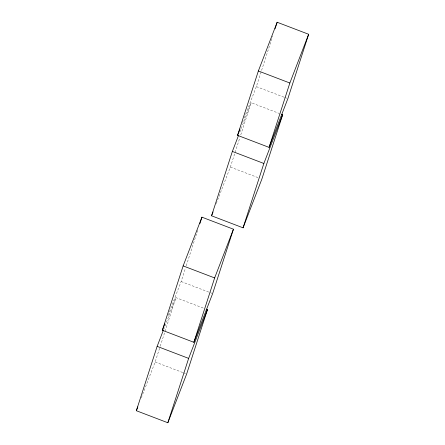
<?xml version="1.0" encoding="UTF-8"?>
<svg xmlns="http://www.w3.org/2000/svg" width="445" height="445" viewBox="0 0 445 445"><rect width="100%" height="100%" fill="white"/><g stroke="black" fill="none" stroke-linecap="round" stroke-linejoin="round"><path stroke-width="0.33" stroke-dasharray="2.23 1.67" d="M141.293 397.897L155.149 361.991L160.028 346.883M160.239 346.227L175.947 297.627L203.588 308.185M168.032 315.522L181.143 281.535L185.387 268.402M186.238 265.776L197.697 230.31M216.259 203.615L230.36 167.07L239.911 137.511M240.762 134.885L251.158 102.706L279.443 113.503M244.238 118.031L256.359 86.614L272.702 36.039M242.503 122.52L243.248 120.595M163.576 329.689L175.947 297.627M239.777 132.198L251.158 102.706M256.359 86.614L283.999 97.166M284.644 97.416L287.214 98.395M230.36 167.07L258.005 177.622M181.143 281.535L211.998 293.322M155.149 361.991L182.789 372.548M183.429 372.793L186.004 373.772"/><path stroke-width="0.67" d="M206.157 309.164L207.442 309.653L186.644 374.017L167.843 422.75L136.342 410.724L157.141 346.36L163.326 330.329M162.342 330.268L183.14 265.904L201.941 217.177L233.441 229.203L212.643 293.567L193.842 342.294L162.342 330.268L164.817 323.854M199.822 223.74L201.941 217.177M281.373 114.243L282.658 114.732L261.86 179.096L243.059 227.823L211.559 215.797L232.357 151.434L238.542 135.402M237.558 135.347L258.356 70.983L277.157 22.25L308.658 34.276L287.859 98.64L269.053 147.373L237.558 135.347L240.033 128.933M275.038 28.819L277.157 22.25M167.843 422.75L188.641 358.386L207.442 309.653M193.842 342.294L214.64 277.93L233.441 229.203M243.059 227.823L263.857 163.465L282.658 114.732M269.053 147.373L289.851 83.009L308.658 34.276M136.342 410.724L137.828 406.875M211.559 215.797L213.044 211.954M258.356 70.983L289.851 83.009M232.357 151.434L263.857 163.465M183.14 265.904L214.64 277.93M157.141 346.36L188.641 358.386"/></g></svg>
